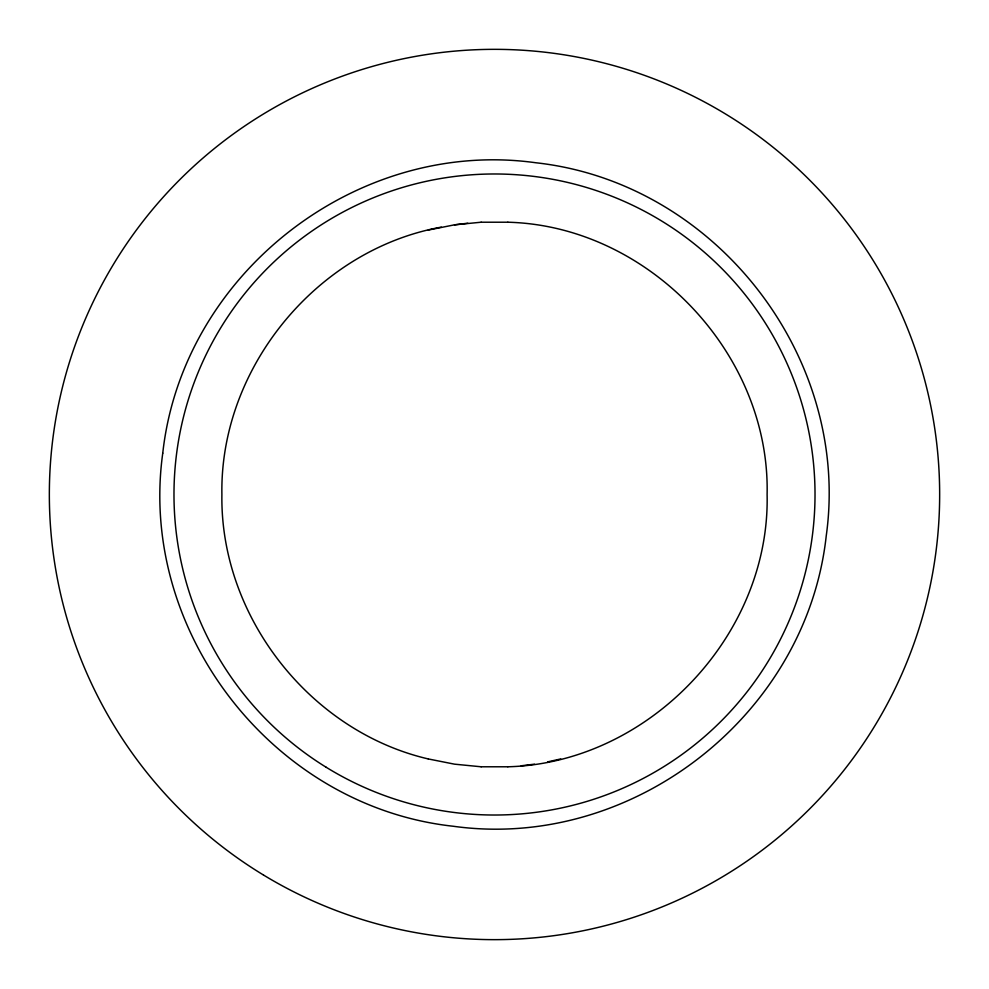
<?xml version="1.0" encoding="UTF-8"?>
<svg xmlns="http://www.w3.org/2000/svg" width="989" height="989" viewBox="0 0 989 989"><rect width="100%" height="100%" fill="white"/><g stroke="black" fill="none" stroke-linecap="round" stroke-linejoin="round"><path stroke-width="1.48" d="M428.299 230.054L454.495 224.837L481.124 222.216M507.864 766.784C648.673 763.149 770.332 635.284 767.105 494.5C770.332 353.716 648.673 225.863 507.876 222.216M441.329 227.124C316.863 249.574 219.682 368.069 221.895 494.5C219.966 616.221 309.705 731.304 428.299 758.946M547.671 761.876L560.726 758.946M454.507 224.837L467.785 223.205M521.215 765.795L534.493 764.163M481.173 222.216L507.852 222.216M507.852 766.784L481.173 766.784M481.136 766.784L454.495 764.163L428.274 758.946M162.752 453.197C137.867 632.144 273.681 806.579 453.197 826.248C632.144 851.133 806.579 715.319 826.248 535.803C851.133 356.856 715.319 182.421 535.803 162.752C356.856 137.867 182.421 273.681 162.752 453.197M263.482 875.018A445.161 445.161 0 0 0 939.55 504.316A445.161 445.161 0 0 0 280.468 104.166A445.161 445.161 0 0 0 263.482 875.018M326.024 767.167A320.51 320.51 0 0 0 814.874 504.069A320.51 320.51 0 0 0 342.602 212.264A320.51 320.51 0 0 0 326.024 767.167"/></g></svg>
